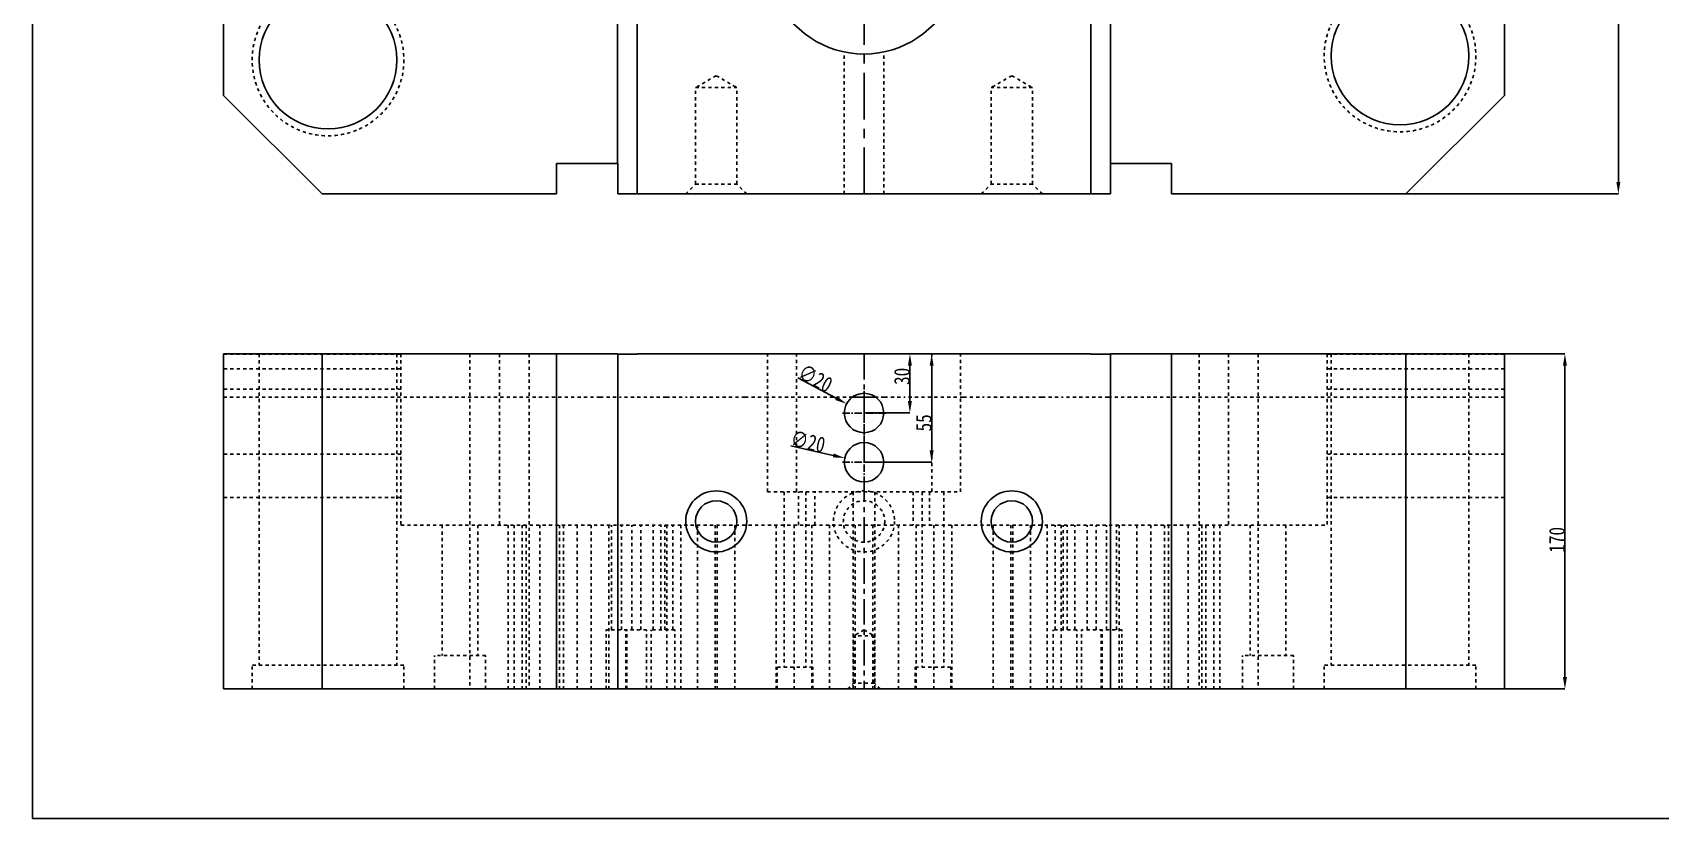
# Model space of a CAD drawing. Header units: millimetres. Extents: x -941 to 1421, y -11614 to -3210.
# Drawn here: x -413 to 413, y -8050 to -7651 of the extents above; entities that cross this region are included whole.
import ezdxf

# ---------------------------------------------------------------- set-up
doc = ezdxf.new("R2010")
doc.units = ezdxf.units.MM
doc.header["$LTSCALE"] = 16.335
doc.header["$PDMODE"] = 3
doc.header["$PDSIZE"] = 0.3125
doc.linetypes.add('CENTER', pattern=[0.6, 0.375, -0.075, 0.075, -0.075])
doc.linetypes.add('HIDDEN', pattern=[0.2, 0.1, -0.1])
doc.layers.get('0').update_dxf_attribs({"linetype": 'CONTINUOUS'})
doc.layers.get('Defpoints').update_dxf_attribs({"linetype": 'CONTINUOUS'})
doc.layers.add('DEFAULT_2', color=8, linetype='HIDDEN')
doc.styles.get("Standard").update_dxf_attribs({"font": 'txt', "width": 0.8})
doc.dimstyles.new('ISO-25', dxfattribs={"dimtxt": 8, "dimasz": 6, "dimexe": 0, "dimexo": 0, "dimgap": 0, "dimtad": 1, "dimdsep": 46, "dimtxsty": 'Standard', "dimcen": 0, "dimclrd": 4, "dimclre": 4, "dimclrt": 6, "dimazin": 0, "dimtfac": 1, "dimtofl": 0, "dimtmove": 0, "dimatfit": 3, "dimfxl": 0, "dimarcsym": 0})

# ---------------------------------------------------------------- blocks, each defined once
blk = doc.blocks.new('*D1084')
at = {"color": 4, "lineweight": -2}
for p, q in [((22.08, -7814.15), (32.19, -7814.15)), ((32.19, -7838.15), (32.19, -7820.15)), ((8.9, -7844.15), (32.19, -7844.15))]:
    blk.add_line(p, q, dxfattribs=at)
at = {"color": 4}
for points in [[(31.19, -7820.15), (33.19, -7820.15), (32.19, -7814.15)], [(31.19, -7838.15), (33.19, -7838.15), (32.19, -7844.15)]]:
    blk.add_solid(points, dxfattribs=at)
at = {"layer": 'Defpoints', "color": 0}
for p in [(22.08, -7814.15), (32.19, -7814.15), (8.9, -7844.15)]:
    blk.add_point(p, dxfattribs=at)
at = {"color": 6, "insert": (28.19, -7825.56), "char_height": 8, "attachment_point": 5, "rotation": 90}
blk.add_mtext('30', dxfattribs=at)
blk = doc.blocks.new('*D1085')
at = {"color": 4, "lineweight": -2}
for p, q in [((22.08, -7814.15), (43.23, -7814.15)), ((43.23, -7820.15), (43.23, -7863.15)), ((8.9, -7869.15), (43.23, -7869.15))]:
    blk.add_line(p, q, dxfattribs=at)
at = {"color": 4}
for points in [[(42.23, -7820.15), (44.23, -7820.15), (43.23, -7814.15)], [(42.23, -7863.15), (44.23, -7863.15), (43.23, -7869.15)]]:
    blk.add_solid(points, dxfattribs=at)
at = {"layer": 'Defpoints', "color": 0}
for p in [(22.08, -7814.15), (8.9, -7869.15), (43.23, -7869.15)]:
    blk.add_point(p, dxfattribs=at)
at = {"color": 6, "insert": (39.23, -7849.15), "char_height": 8, "attachment_point": 5, "rotation": 90}
blk.add_mtext('55', dxfattribs=at)
blk = doc.blocks.new('*D1086')
at = {"color": 4, "lineweight": -2}
blk.add_line((-24.69, -7826.37), (-5.24, -7836.67), dxfattribs=at)
at = {"color": 4}
blk.add_solid([(-4.78, -7835.78), (-5.71, -7837.55), (0.06, -7839.47)], dxfattribs=at)
at = {"layer": 'Defpoints', "color": 0}
for p in [(0.06, -7839.47), (17.73, -7848.83)]:
    blk.add_point(p, dxfattribs=at)
at = {"color": 6, "insert": (-15.74, -7826.58), "char_height": 8, "attachment_point": 5, "rotation": 332.09564}
blk.add_mtext('∅20', dxfattribs=at)
blk = doc.blocks.new('*D1087')
at = {"color": 4, "lineweight": -2}
blk.add_line((-28.19, -7860.88), (-6.72, -7865.67), dxfattribs=at)
at = {"color": 4}
blk.add_solid([(-6.5, -7864.69), (-6.94, -7866.65), (-0.86, -7866.98)], dxfattribs=at)
at = {"layer": 'Defpoints', "color": 0}
for p in [(-0.86, -7866.98), (18.66, -7871.33)]:
    blk.add_point(p, dxfattribs=at)
at = {"color": 6, "insert": (-19.51, -7858.72), "char_height": 8, "attachment_point": 5, "rotation": 347.42382}
blk.add_mtext('∅20', dxfattribs=at)
blk = doc.blocks.new('*D1111')
at = {"color": 4, "lineweight": -2}
for p, q in [((283.9, -7113.04), (391.7, -7113.04)), ((391.7, -7119.04), (391.7, -7727.04)), ((267.51, -7733.04), (391.7, -7733.04))]:
    blk.add_line(p, q, dxfattribs=at)
at = {"color": 4}
for points in [[(390.7, -7119.04), (392.7, -7119.04), (391.7, -7113.04)], [(390.7, -7727.04), (392.7, -7727.04), (391.7, -7733.04)]]:
    blk.add_solid(points, dxfattribs=at)
at = {"layer": 'Defpoints', "color": 0}
for p in [(283.9, -7113.04), (267.51, -7733.04), (391.7, -7733.04)]:
    blk.add_point(p, dxfattribs=at)
at = {"color": 6, "insert": (387.7, -7389.05), "char_height": 8, "attachment_point": 5, "rotation": 90}
blk.add_mtext('620', dxfattribs=at)
blk = doc.blocks.new('*D1217')
at = {"color": 4, "lineweight": -2}
for p, q in [((333.9, -7814.15), (364.59, -7814.15)), ((364.59, -7820.15), (364.59, -7978.15)), ((333.9, -7984.15), (364.59, -7984.15))]:
    blk.add_line(p, q, dxfattribs=at)
at = {"color": 4}
for points in [[(363.59, -7820.15), (365.59, -7820.15), (364.59, -7814.15)], [(363.59, -7978.15), (365.59, -7978.15), (364.59, -7984.15)]]:
    blk.add_solid(points, dxfattribs=at)
at = {"layer": 'Defpoints', "color": 0}
for p in [(333.9, -7814.15), (333.9, -7984.15), (364.59, -7984.15)]:
    blk.add_point(p, dxfattribs=at)
at = {"color": 6, "insert": (360.59, -7908.49), "char_height": 8, "attachment_point": 5, "rotation": 90}
blk.add_mtext('170', dxfattribs=at)

msp = doc.modelspace()

# ---------------------------------------------------------------- linework, layer by layer
at = {"color": 1, "linetype": 'CENTER', "ltscale": 3.85626}
msp.add_line((8.896, -7733.041), (8.896, -7113.041), dxfattribs=at)
at = {"color": 7, "linetype": 'Continuous'}
for p, q in [((-316.104, -7683.041), (-316.104, -7163.041)), ((333.896, -7683.041), (333.896, -7163.041)), ((-116.16, -7717.541), (-116.16, -7578.041)), ((-106.16, -7733.041), (-106.16, -7578.041)), ((123.952, -7733.041), (123.952, -7578.041)), ((133.952, -7717.541), (133.952, -7578.041)), ((-316.104, -7683.041), (-266.104, -7733.041)), ((283.896, -7733.041), (333.896, -7683.041)), ((-147.104, -7717.541), (-116.16, -7717.541)), ((-147.104, -7733.041), (-147.104, -7717.541)), ((-116.104, -7717.541), (-116.104, -7733.041)), ((133.896, -7733.041), (133.896, -7717.541)), ((133.938, -7717.541), (164.896, -7717.541)), ((164.896, -7717.541), (164.896, -7733.041)), ((-266.104, -7733.041), (-147.104, -7733.041)), ((-116.104, -7733.041), (133.896, -7733.041)), ((164.896, -7733.041), (283.896, -7733.041)), ((-316.104, -7814.154), (-316.104, -7984.154)), ((-316.104, -7814.154), (-116.16, -7814.154)), ((-266.104, -7814.154), (-266.104, -7984.154)), ((-147.104, -7814.154), (-147.104, -7984.154)), ((-116.104, -7814.254), (-116.104, -7984.154)), ((-116.104, -7814.254), (-106.16, -7814.254)), ((-106.16, -7814.154), (-106.16, -7814.254)), ((-106.16, -7814.154), (123.952, -7814.154)), ((123.952, -7814.154), (123.952, -7814.254)), ((123.952, -7814.254), (133.896, -7814.254)), ((133.896, -7814.254), (133.896, -7984.154)), ((133.952, -7814.154), (333.896, -7814.154)), ((164.896, -7814.154), (164.896, -7984.154)), ((283.896, -7814.154), (283.896, -7984.154)), ((333.896, -7814.154), (333.896, -7984.154)), ((14.762, -7836.058), (3.03, -7836.058)), ((-316.104, -7984.154), (333.896, -7984.154))]:
    msp.add_line(p, q, dxfattribs=at)
at = {"color": 1, "linetype": 'CENTER', "ltscale": 2.114723}
msp.add_line((8.896, -7814.154), (8.896, -7984.154), dxfattribs=at)
at = {"color": 1, "linetype": 'CENTER', "ltscale": 0.621977}
for p, q in [((8.896, -7855.154), (8.896, -7833.154)), ((-2.104, -7844.154), (19.896, -7844.154)), ((8.896, -7880.154), (8.896, -7858.154)), ((-2.104, -7869.154), (19.896, -7869.154))]:
    msp.add_line(p, q, dxfattribs=at)
msp.add_lwpolyline([(692.842, -8049.824), (-413.035, -8049.824), (-413.035, -7005.022), (692.842, -7005.022)], close=True)
at = {"color": 7, "linetype": 'Continuous'}
for centre, radius in [((-263.104, -7665.041), 35), ((280.896, -7663.041), 35), ((8.896, -7844.154), 10), ((8.896, -7869.154), 10), ((-66.104, -7899.154), 15.5), ((-66.104, -7899.154), 10.5), ((83.896, -7899.154), 15.5), ((83.896, -7899.154), 10.5)]:
    msp.add_circle(centre, radius, dxfattribs=at)
msp.add_arc((8.896, -7613.041), 49.03, 134.451078, 45.548922, dxfattribs=at)
at = {"layer": 'DEFAULT_2', "color": 8, "linetype": 'HIDDEN'}
for p, q in [((-1.104, -7733.041), (-1.104, -7661.041)), ((18.896, -7733.041), (18.896, -7661.041)), ((-66.104, -7673.041), (-76.604, -7679.103)), ((-66.104, -7673.041), (-55.604, -7679.103)), ((83.896, -7673.041), (73.396, -7679.103)), ((83.896, -7673.041), (94.396, -7679.103)), ((-76.604, -7679.103), (-55.604, -7679.103)), ((-76.604, -7728.041), (-76.604, -7679.103)), ((-55.604, -7728.041), (-55.604, -7679.103)), ((94.396, -7679.103), (73.396, -7679.103)), ((73.396, -7728.041), (73.396, -7679.103)), ((94.396, -7728.041), (94.396, -7679.103)), ((133.938, -7717.541), (133.896, -7717.541)), ((-81.604, -7733.041), (-76.604, -7728.041)), ((-76.604, -7728.041), (-55.604, -7728.041)), ((-50.604, -7733.041), (-55.604, -7728.041)), ((68.396, -7733.041), (73.396, -7728.041)), ((94.396, -7728.041), (73.396, -7728.041)), ((99.396, -7733.041), (94.396, -7728.041)), ((-316.104, -7814.254), (-226.104, -7814.254)), ((-298.104, -7814.154), (-298.104, -7972.154)), ((-228.104, -7814.154), (-228.104, -7972.154)), ((-226.104, -7814.154), (-226.104, -7900.998)), ((-191.104, -7814.154), (-191.104, -7984.154)), ((-176.104, -7814.154), (-176.104, -7900.998)), ((-161.104, -7814.154), (-161.104, -7984.154)), ((-116.16, -7814.154), (-116.146, -7814.254)), ((-116.16, -7814.254), (-116.118, -7814.254)), ((-40.134, -7884.154), (-40.134, -7814.154)), ((-25.44, -7884.154), (-25.44, -7814.154)), ((43.231, -7884.154), (43.231, -7814.154)), ((57.926, -7884.154), (57.926, -7814.154)), ((133.91, -7814.254), (133.952, -7814.254)), ((133.952, -7814.154), (133.938, -7814.254)), ((178.896, -7814.154), (178.896, -7984.154)), ((193.896, -7814.154), (193.896, -7900.998)), ((208.896, -7814.154), (208.896, -7984.154)), ((243.896, -7814.154), (243.896, -7900.998)), ((243.896, -7814.254), (333.896, -7814.254)), ((245.896, -7814.154), (245.896, -7972.154)), ((315.896, -7814.154), (315.896, -7972.154)), ((-226.104, -7821.758), (-316.104, -7821.758)), ((333.896, -7821.758), (243.896, -7821.758)), ((-226.104, -7832.098), (-316.104, -7832.098)), ((-125.039, -7836.058), (-316.104, -7836.058)), ((-125.039, -7836.058), (-125.039, -7836.158)), ((-125.039, -7836.158), (-115.039, -7836.158)), ((-115.039, -7836.058), (-115.039, -7836.158)), ((-91.473, -7836.058), (-115.039, -7836.058)), ((-91.473, -7836.058), (-91.473, -7836.158)), ((-91.473, -7836.158), (-81.473, -7836.158)), ((-81.473, -7836.058), (-81.473, -7836.158)), ((-51.473, -7836.058), (-81.473, -7836.058)), ((-51.473, -7836.058), (-51.473, -7836.158)), ((-51.473, -7836.158), (-41.473, -7836.158)), ((-41.473, -7836.058), (-41.473, -7836.158)), ((3.03, -7836.058), (-41.473, -7836.058)), ((19.265, -7836.058), (14.762, -7836.058)), ((19.265, -7836.058), (19.265, -7836.158)), ((19.265, -7836.158), (29.265, -7836.158)), ((29.265, -7836.058), (29.265, -7836.158)), ((59.265, -7836.058), (29.265, -7836.058)), ((59.265, -7836.058), (59.265, -7836.158)), ((59.265, -7836.158), (69.265, -7836.158)), ((69.265, -7836.058), (69.265, -7836.158)), ((99.265, -7836.058), (69.265, -7836.058)), ((99.265, -7836.058), (99.265, -7836.158)), ((99.265, -7836.158), (109.265, -7836.158)), ((132.831, -7836.058), (109.265, -7836.058)), ((109.265, -7836.058), (109.265, -7836.158)), ((132.831, -7836.058), (132.831, -7836.158)), ((132.831, -7836.158), (142.831, -7836.158)), ((333.896, -7836.058), (142.831, -7836.058)), ((142.831, -7836.058), (142.831, -7836.158)), ((333.896, -7832.098), (243.896, -7832.098)), ((-226.104, -7864.998), (-316.104, -7864.998)), ((333.896, -7864.998), (243.896, -7864.998)), ((-226.104, -7886.998), (-316.104, -7886.998)), ((-40.133, -7884.154), (57.924, -7884.154)), ((-31.604, -7884.154), (-31.604, -7973.154)), ((-24.271, -7900.998), (-24.271, -7884.154)), ((-20.604, -7884.154), (-20.604, -7973.154)), ((-15.979, -7900.998), (-15.979, -7884.154)), ((3.396, -7884.154), (3.396, -7984.154)), ((14.396, -7884.154), (14.396, -7984.154)), ((33.77, -7884.154), (33.77, -7900.998)), ((38.396, -7884.154), (38.396, -7973.154)), ((42.062, -7884.154), (42.062, -7900.998)), ((49.396, -7884.154), (49.396, -7973.154)), ((333.896, -7886.998), (243.896, -7886.998)), ((-226.104, -7900.998), (243.896, -7900.998)), ((-205.104, -7900.998), (-205.104, -7967.154)), ((-187.104, -7900.998), (-187.104, -7967.154)), ((-171.604, -7900.998), (-171.604, -7984.154)), ((-168.604, -7900.998), (-168.604, -7984.154)), ((-164.604, -7900.998), (-164.604, -7984.154)), ((-162.604, -7900.998), (-162.604, -7984.154)), ((-155.604, -7900.998), (-155.604, -7984.154)), ((-145.604, -7900.998), (-145.604, -7984.154)), ((-143.604, -7900.998), (-143.604, -7984.154)), ((-136.604, -7900.998), (-136.604, -7984.154)), ((-129.604, -7900.998), (-129.604, -7984.154)), ((-120.604, -7900.998), (-120.604, -7984.154)), ((-119.229, -7954.154), (-119.229, -7900.998)), ((-114.229, -7954.154), (-114.229, -7900.998)), ((-108.929, -7954.154), (-108.929, -7900.998)), ((-104.429, -7954.154), (-104.429, -7900.998)), ((-98.127, -7954.154), (-98.127, -7900.998)), ((-94.127, -7954.154), (-94.127, -7900.998)), ((-92.097, -7954.154), (-92.097, -7900.998)), ((-91.104, -7900.998), (-91.104, -7984.154)), ((-88.097, -7954.154), (-88.097, -7900.998)), ((-84.104, -7900.998), (-84.104, -7984.154)), ((-75.604, -7900.998), (-75.604, -7984.154)), ((-66.604, -7900.998), (-66.604, -7984.154)), ((-65.604, -7900.998), (-65.604, -7984.154)), ((-56.604, -7900.998), (-56.604, -7984.154)), ((-35.604, -7900.998), (-35.604, -7984.154)), ((-26.604, -7900.998), (-26.604, -7984.154)), ((-17.604, -7900.998), (-17.604, -7984.154)), ((-8.604, -7900.998), (-8.604, -7984.154)), ((4.396, -7900.998), (4.396, -7984.154)), ((13.396, -7900.998), (13.396, -7984.154)), ((26.396, -7900.998), (26.396, -7984.154)), ((35.396, -7900.998), (35.396, -7984.154)), ((44.396, -7900.998), (44.396, -7984.154)), ((53.396, -7900.998), (53.396, -7984.154)), ((74.396, -7900.998), (74.396, -7984.154)), ((83.396, -7900.998), (83.396, -7984.154)), ((84.396, -7900.998), (84.396, -7984.154)), ((93.396, -7900.998), (93.396, -7984.154)), ((101.896, -7900.998), (101.896, -7984.154)), ((105.888, -7954.154), (105.888, -7900.998)), ((108.896, -7900.998), (108.896, -7984.154)), ((109.888, -7954.154), (109.888, -7900.998)), ((111.918, -7954.154), (111.918, -7900.998)), ((115.918, -7954.154), (115.918, -7900.998)), ((122.221, -7954.154), (122.221, -7900.998)), ((126.721, -7954.154), (126.721, -7900.998)), ((132.021, -7954.154), (132.021, -7900.998)), ((137.021, -7954.154), (137.021, -7900.998)), ((138.396, -7900.998), (138.396, -7984.154)), ((147.396, -7900.998), (147.396, -7984.154)), ((154.396, -7900.998), (154.396, -7984.154)), ((161.396, -7900.998), (161.396, -7984.154)), ((163.396, -7900.998), (163.396, -7984.154)), ((173.396, -7900.998), (173.396, -7984.154)), ((180.396, -7900.998), (180.396, -7984.154)), ((182.396, -7900.998), (182.396, -7984.154)), ((186.396, -7900.998), (186.396, -7984.154)), ((189.396, -7900.998), (189.396, -7984.154)), ((204.896, -7900.998), (204.896, -7967.154)), ((222.896, -7900.998), (222.896, -7967.154)), ((-121.979, -7984.154), (-121.979, -7954.154)), ((-101.429, -7954.154), (-121.979, -7954.154)), ((-111.929, -7984.154), (-111.929, -7954.154)), ((-111.479, -7984.154), (-111.479, -7954.154)), ((-101.429, -7984.154), (-101.429, -7954.154)), ((-99.112, -7984.154), (-99.112, -7954.154)), ((-87.112, -7954.154), (-99.112, -7954.154)), ((-87.112, -7984.154), (-87.112, -7954.154)), ((8.896, -7954.154), (3.646, -7957.185)), ((8.896, -7954.154), (14.146, -7957.185)), ((116.903, -7954.154), (104.903, -7954.154)), ((104.903, -7984.154), (104.903, -7954.154)), ((116.903, -7984.154), (116.903, -7954.154)), ((139.771, -7954.154), (119.221, -7954.154)), ((119.221, -7984.154), (119.221, -7954.154)), ((129.271, -7984.154), (129.271, -7954.154)), ((129.721, -7984.154), (129.721, -7954.154)), ((139.771, -7984.154), (139.771, -7954.154)), ((14.146, -7957.185), (3.646, -7957.185)), ((3.646, -7981.154), (3.646, -7957.185)), ((14.146, -7981.154), (14.146, -7957.185)), ((-209.104, -7984.154), (-209.104, -7967.154)), ((-183.104, -7967.154), (-209.104, -7967.154)), ((-183.104, -7984.154), (-183.104, -7967.154)), ((226.896, -7967.154), (200.896, -7967.154)), ((200.896, -7984.154), (200.896, -7967.154)), ((226.896, -7984.154), (226.896, -7967.154)), ((-301.604, -7984.154), (-301.604, -7972.154)), ((-224.604, -7972.154), (-301.604, -7972.154)), ((-224.604, -7984.154), (-224.604, -7972.154)), ((-35.104, -7984.154), (-35.104, -7973.154)), ((-17.104, -7973.154), (-35.104, -7973.154)), ((-17.104, -7984.154), (-17.104, -7973.154)), ((52.896, -7973.154), (34.896, -7973.154)), ((34.896, -7984.154), (34.896, -7973.154)), ((52.896, -7984.154), (52.896, -7973.154)), ((319.396, -7972.154), (242.396, -7972.154)), ((242.396, -7984.154), (242.396, -7972.154)), ((319.396, -7984.154), (319.396, -7972.154)), ((0.646, -7984.154), (3.646, -7981.154)), ((14.146, -7981.154), (3.646, -7981.154)), ((17.146, -7984.154), (14.146, -7981.154))]:
    msp.add_line(p, q, dxfattribs=at)
for centre, radius in [((280.896, -7663.041), 38.5), ((-263.104, -7665.041), 38.5), ((8.896, -7899.154), 15.5), ((8.896, -7899.154), 10.5)]:
    msp.add_circle(centre, radius, dxfattribs=at)

# ---------------------------------------------------------------- dimensions: what is measured, and where the dimension line sits
for base, p1, p2, picture, middle in [((391.701, -7733.041), (283.896, -7113.041), (267.513, -7733.041), '*D1111', (391.701, -7389.05)), ((32.186, -7814.154), (8.896, -7844.154), (22.083, -7814.154), '*D1084', (32.186, -7825.563)), ((43.231, -7869.154), (22.083, -7814.154), (8.896, -7869.154), '*D1085', (43.231, -7849.154)), ((364.588, -7984.154), (333.896, -7814.154), (333.896, -7984.154), '*D1217', (364.588, -7908.491))]:
    dim = msp.add_linear_dim(base=base, p1=p1, p2=p2, angle=90, dimstyle='ISO-25', override={"dimfxl": 1.25})
    dim.commit()
    dim.dimension.update_dxf_attribs({"geometry": picture, "text_midpoint": middle, "dimtype": 160})
for p1, p2, picture, middle in [((17.733, -7848.834), (0.059, -7839.474), '*D1086', (-15.744, -7826.579)), ((18.656, -7871.331), (-0.864, -7866.977), '*D1087', (-19.513, -7858.718))]:
    dim = msp.add_diameter_dim_2p(p1=p1, p2=p2, dimstyle='ISO-25', override={"dimfxl": 1.25})
    dim.commit()
    dim.dimension.update_dxf_attribs({"geometry": picture, "text_midpoint": middle})

doc.saveas('drawing.dxf')
